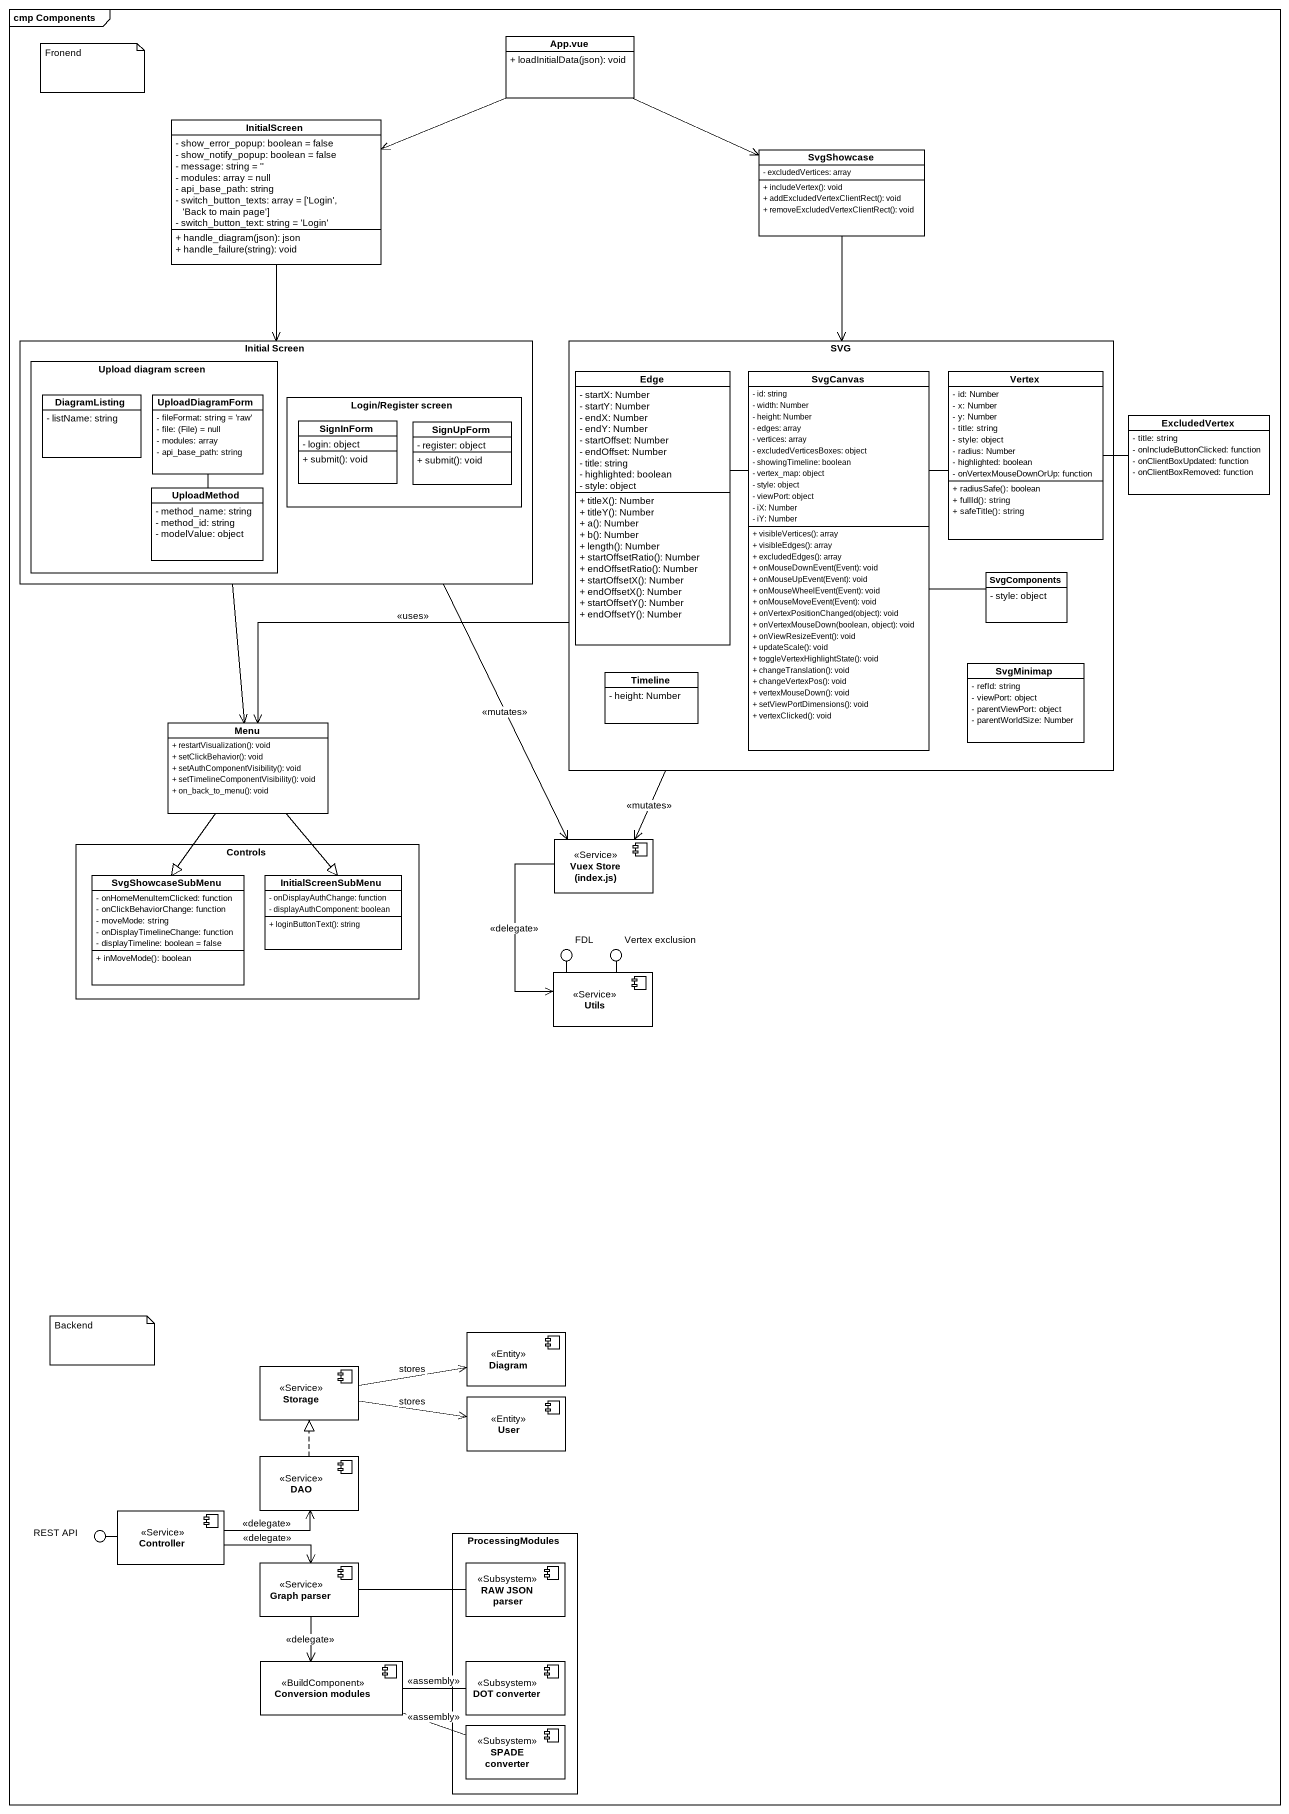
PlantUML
@startuml
mainframe cmp Components
allowmixing
hide circle
hide empty members
skinparam classAttributeIconSize 0
class "App.vue" as App_vue {
  + loadInitialData(json): void
}
class InitialScreen {
  - show_error_popup: boolean = false
  - show_notify_popup: boolean = false
  - message: string = ''
  - modules: array = null
  - api_base_path: string
  - switch_button_texts: array = ['Login', 'Back to main page']
  - switch_button_text: string = 'Login'
  + handle_diagram(json): json
  + handle_failure(string): void
}
class SvgShowcase {
  - excludedVertices: array
  + includeVertex(): void
  + addExcludedVertexClientRect(): void
  + removeExcludedVertexClientRect(): void
}
rectangle "Initial Screen" as Initial_Screen {
  rectangle "Upload diagram screen" as Upload_diagram_screen {
    class DiagramListing {
      - listName: string
    }
    class UploadDiagramForm {
      - fileFormat: string = 'raw'
      {field} - file: (File) = null
      - modules: array
      - api_base_path: string
    }
    class UploadMethod {
      - method_name: string
      - method_id: string
      - modelValue: object
    }
  }
  rectangle "Login/Register screen" as Login_Register_screen {
    class SignInForm {
      - login: object
      + submit(): void
    }
    class SignUpForm {
      - register: object
      + submit(): void
    }
  }
}
rectangle SVG {
  class Edge {
    - startX: Number
    - startY: Number
    - endX: Number
    - endY: Number
    - startOffset: Number
    - endOffset: Number
    - title: string
    - highlighted: boolean
    - style: object
    + titleX(): Number
    + titleY(): Number
    + a(): Number
    + b(): Number
    + length(): Number
    + startOffsetRatio(): Number
    + endOffsetRatio(): Number
    + startOffsetX(): Number
    + endOffsetX(): Number
    + startOffsetY(): Number
    + endOffsetY(): Number
  }
  class SvgCanvas {
    - id: string
    - width: Number
    - height: Number
    - edges: array
    - vertices: array
    - excludedVerticesBoxes: object
    - showingTimeline: boolean
    - vertex_map: object
    - style: object
    - viewPort: object
    - iX: Number
    - iY: Number
    + visibleVertices(): array
    + visibleEdges(): array
    + excludedEdges(): array
    + onMouseDownEvent(Event): void
    + onMouseUpEvent(Event): void
    + onMouseWheelEvent(Event): void
    + onMouseMoveEvent(Event): void
    + onVertexPositionChanged(object): void
    + onVertexMouseDown(boolean, object): void
    + onViewResizeEvent(): void
    + updateScale(): void
    + toggleVertexHighlightState(): void
    + changeTranslation(): void
    + changeVertexPos(): void
    + vertexMouseDown(): void
    + setViewPortDimensions(): void
    + vertexClicked(): void
  }
  class Vertex {
    - id: Number
    - x: Number
    - y: Number
    - title: string
    - style: object
    - radius: Number
    - highlighted: boolean
    - onVertexMouseDownOrUp: function
    + radiusSafe(): boolean
    + fullId(): string
    + safeTitle(): string
  }
  class SvgComponents {
    - style: object
  }
  class Timeline {
    - height: Number
  }
  class SvgMinimap {
    - refId: string
    - viewPort: object
    - parentViewPort: object
    - parentWorldSize: Number
  }
}
class ExcludedVertex {
  - title: string
  - onIncludeButtonClicked: function
  - onClientBoxUpdated: function
  - onClientBoxRemoved: function
}
class Menu {
  + restartVisualization(): void
  + setClickBehavior(): void
  + setAuthComponentVisibility(): void
  + setTimelineComponentVisibility(): void
  + on_back_to_menu(): void
}
rectangle Controls {
  class SvgShowcaseSubMenu {
    - onHomeMenuItemClicked: function
    - onClickBehaviorChange: function
    - moveMode: string
    - onDisplayTimelineChange: function
    - displayTimeline: boolean = false
    + inMoveMode(): boolean
  }
  class InitialScreenSubMenu {
    - onDisplayAuthChange: function
    - displayAuthComponent: boolean
    + loginButtonText(): string
  }
}
component "Vuex Store (index.js)" as Vuex_Store_index_js <<Service>>
component Utils <<Service>>
() FDL
() "Vertex exclusion" as Vertex_exclusion
component Diagram <<Entity>>
component "Storage" as Storage_ <<Service>>
component User <<Entity>>
component DAO <<Service>>
() "REST API" as REST_API
component Controller <<Service>>
rectangle ProcessingModules {
  component "RAW JSON parser" as RAW_JSON_parser <<Subsystem>>
  component "DOT converter" as DOT_converter <<Subsystem>>
  component "SPADE converter" as SPADE_converter <<Subsystem>>
}
component "Graph parser" as Graph_parser <<Service>>
component "Conversion modules" as Conversion_modules <<BuildComponent>>
Utils -up- FDL
Utils -up- Vertex_exclusion
Controller -left- REST_API
App_vue -left-> InitialScreen
App_vue -right-> SvgShowcase
InitialScreen --> Initial_Screen
SvgShowcase --> SVG
Initial_Screen --> Menu
Initial_Screen --> Vuex_Store_index_js : <<mutates>>
SVG -left-> Menu : <<uses>>
SVG --> Vuex_Store_index_js : <<mutates>>
UploadDiagramForm -- UploadMethod
SvgCanvas -left- Edge
SvgCanvas -right- Vertex
SvgCanvas -right- SvgComponents
Vertex -right- ExcludedVertex
Menu --|> SvgShowcaseSubMenu
Menu --|> InitialScreenSubMenu
Vuex_Store_index_js --> Utils : <<delegate>>
Storage_ -right-> Diagram : stores
Storage_ -right-> User : stores
DAO .up.|> Storage_
Controller -right-> DAO : <<delegate>>
Controller -right-> Graph_parser : <<delegate>>
Graph_parser --> Conversion_modules : <<delegate>>
RAW_JSON_parser -left- Graph_parser
Conversion_modules -right- DOT_converter : <<assembly>>
Conversion_modules -right- SPADE_converter : <<assembly>>
note as N1
  Fronend
end note
note as N2
  Backend
end note
@enduml
